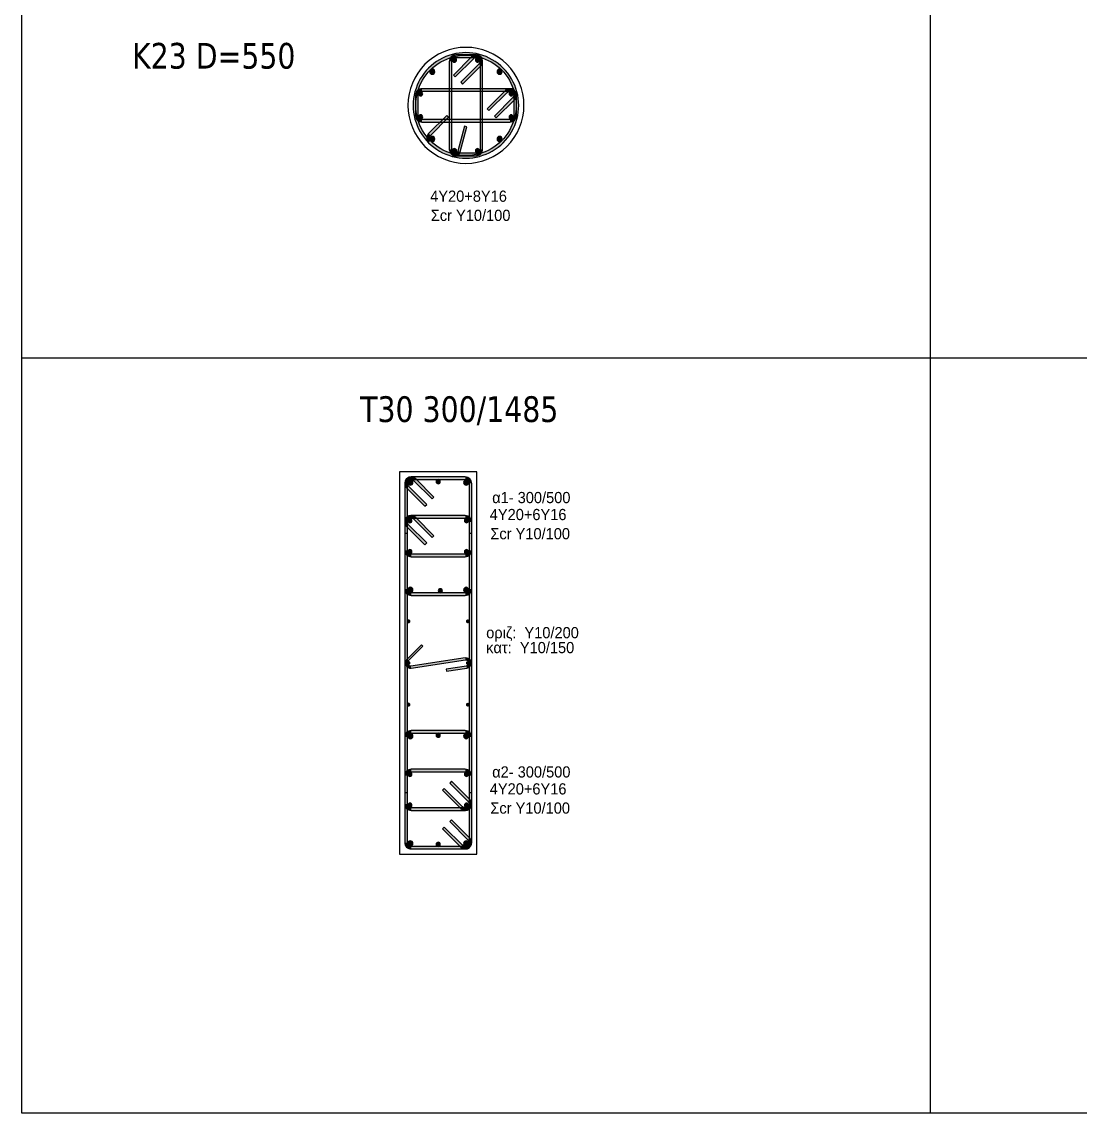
# Model space of a CAD drawing. Header units: millimetres. Extents: x -2171 to 1563, y -1758 to -1505.
# Drawn here: x 555.27 to 575.83, y -1630.29 to -1609.09 of the extents above; entities that cross this region are included whole.
import ezdxf

# ---------------------------------------------------------------- set-up
doc = ezdxf.new("R2010")
doc.units = ezdxf.units.MM
for name, color, linetype in [('-S_TEXT', 3, 'Continuous'), ('Col_Det', 7, 'Continuous'), ('Col_Det_Fill', 7, 'Continuous'), ('Geo_Col_Pro_1', 7, 'Continuous'), ('pinakaki', 153, 'Continuous')]:
    doc.layers.add(name, color=color, linetype=linetype)
doc.styles.add('S1Arl22_b_934_161', font='arial.ttf', dxfattribs={"width": 0.933629, "height": 0.002175})
doc.styles.get("Standard").update_dxf_attribs({"font": 'tahoma.ttf'})

msp = doc.modelspace()

# ---------------------------------------------------------------- hatches: boundary and pattern name
at = {"layer": 'Col_Det_Fill'}
for color, points in [(252, [(563.6453, -1609.7739), (563.6323, -1609.7256, 0.1316525), (563.1729, -1609.9909), (563.2082, -1610.0263, -0.1316525)]), (252, [(563.6988, -1609.7864), (563.6988, -1609.7364, 0.4142136), (563.5738, -1609.8614), (563.6238, -1609.8614, -0.4142136)]), (252, [(564.15, -1609.7739), (564.1629, -1609.7256, 0.1316525), (563.6323, -1609.7256), (563.6453, -1609.7739, -0.1316525)]), (56, [(563.7141, -1609.8366, 0.4142136), (563.6741, -1609.7966, 0.4142136), (563.6341, -1609.8366, 0.4142136), (563.6741, -1609.8766, 0.4142136)]), (252, [(564.0434, -1609.8084), (564.0081, -1609.773), (563.6545, -1610.1266), (563.6899, -1610.1619)]), (252, [(564.0964, -1609.7864), (564.0964, -1609.7364), (563.6988, -1609.7364), (563.6988, -1609.7864)]), (252, [(564.1714, -1609.8614), (564.2214, -1609.8614, 0.6681786), (564.0081, -1609.773), (564.0434, -1609.8084, -0.6681786)]), (56, [(564.1612, -1609.8366, 0.4142136), (564.1212, -1609.7966, 0.4142136), (564.0812, -1609.8366, 0.4142136), (564.1212, -1609.8766, 0.4142136)]), (252, [(564.1495, -1609.9144), (564.1848, -1609.9498, 0.6681786), (564.0964, -1609.7364), (564.0964, -1609.7864, -0.6681786)]), (252, [(564.5871, -1610.0263), (564.6224, -1609.9909, 0.1316525), (564.1629, -1609.7256), (564.15, -1609.7739, -0.1316525)]), (252, [(563.2082, -1610.0263), (563.1729, -1609.9909, 0.1316525), (562.9076, -1610.4504), (562.9559, -1610.4634, -0.1316525)]), (12, [(563.2936, -1610.0616, 0.4142136), (563.2436, -1610.0116, 0.4142136), (563.1936, -1610.0616, 0.4142136), (563.2436, -1610.1116, 0.4142136)]), (252, [(563.6238, -1609.8614), (563.5738, -1609.8614), (563.5738, -1611.57), (563.6238, -1611.57)]), (252, [(563.7959, -1610.268), (563.8313, -1610.3033), (564.1848, -1609.9498), (564.1495, -1609.9144)]), (252, [(564.1714, -1611.57), (564.2214, -1611.57), (564.2214, -1609.8614), (564.1714, -1609.8614)]), (12, [(564.6017, -1610.0616, 0.4142136), (564.5517, -1610.0116, 0.4142136), (564.5017, -1610.0616, 0.4142136), (564.5517, -1610.1116, 0.4142136)]), (252, [(564.8394, -1610.4634), (564.8877, -1610.4504, 0.1316525), (564.6224, -1609.9909), (564.5871, -1610.0263, -0.1316525)]), (252, [(562.9559, -1610.4634), (562.9076, -1610.4504, 0.1316525), (562.9076, -1610.981), (562.9559, -1610.9681, -0.1316525)]), (252, [(563.0433, -1610.4419), (563.0433, -1610.3919, 0.4142136), (562.9183, -1610.5169), (562.9683, -1610.5169, -0.4142136)]), (56, [(563.0586, -1610.4922, 0.4142136), (563.0186, -1610.4522, 0.4142136), (562.9786, -1610.4922, 0.4142136), (563.0186, -1610.5322, 0.4142136)]), (252, [(564.7519, -1610.4419), (564.7519, -1610.3919), (563.0433, -1610.3919), (563.0433, -1610.4419)]), (252, [(564.6989, -1610.4639), (564.6636, -1610.4285), (564.31, -1610.7821), (564.3454, -1610.8174)]), (252, [(564.8269, -1610.5169), (564.8769, -1610.5169, 0.6681786), (564.6636, -1610.4285), (564.6989, -1610.4639, -0.6681786)]), (56, [(564.8167, -1610.4922, 0.4142136), (564.7767, -1610.4522, 0.4142136), (564.7367, -1610.4922, 0.4142136), (564.7767, -1610.5322, 0.4142136)]), (252, [(564.805, -1610.5699), (564.8403, -1610.6053, 0.6681786), (564.7519, -1610.3919), (564.7519, -1610.4419, -0.6681786)]), (252, [(564.8394, -1610.9681), (564.8877, -1610.981, 0.1316525), (564.8877, -1610.4504), (564.8394, -1610.4634, -0.1316525)]), (252, [(562.9683, -1610.5169), (562.9183, -1610.5169), (562.9183, -1610.9145), (562.9683, -1610.9145)]), (252, [(564.4514, -1610.9235), (564.4868, -1610.9588), (564.8403, -1610.6053), (564.805, -1610.5699)]), (252, [(564.8269, -1610.9145), (564.8769, -1610.9145), (564.8769, -1610.5169), (564.8269, -1610.5169)]), (56, [(563.0586, -1610.9393, 0.4142136), (563.0186, -1610.8993, 0.4142136), (562.9786, -1610.9393, 0.4142136), (563.0186, -1610.9793, 0.4142136)]), (56, [(564.8167, -1610.9393, 0.4142136), (564.7767, -1610.8993, 0.4142136), (564.7367, -1610.9393, 0.4142136), (564.7767, -1610.9793, 0.4142136)]), (252, [(562.9559, -1610.9681), (562.9076, -1610.981, 0.1316525), (563.1729, -1611.4405), (563.2082, -1611.4051, -0.1316525)]), (252, [(562.9683, -1610.9145), (562.9183, -1610.9145, 0.4142136), (563.0433, -1611.0395), (563.0433, -1610.9895, -0.4142136)]), (252, [(563.0433, -1610.9895), (563.0433, -1611.0395), (564.7519, -1611.0395), (564.7519, -1610.9895)]), (252, [(563.5618, -1610.9455), (563.5264, -1610.9102), (563.1729, -1611.2637), (563.2082, -1611.2991)]), (252, [(564.5871, -1611.4051), (564.6224, -1611.4405, 0.1316525), (564.8877, -1610.981), (564.8394, -1610.9681, -0.1316525)]), (252, [(564.7519, -1610.9895), (564.7519, -1611.0395, 0.4142136), (564.8769, -1610.9145), (564.8269, -1610.9145, -0.4142136)]), (252, [(563.2082, -1611.2991), (563.1729, -1611.2637, 0.4142136), (563.1729, -1611.4405), (563.2082, -1611.4051, -0.4142136)]), (12, [(563.2936, -1611.3698, 0.4142136), (563.2436, -1611.3198, 0.4142136), (563.1936, -1611.3698, 0.4142136), (563.2436, -1611.4198, 0.4142136)]), (252, [(563.7371, -1611.6045), (563.7854, -1611.6174), (563.9148, -1611.1344), (563.8666, -1611.1215)]), (12, [(564.6017, -1611.3698, 0.4142136), (564.5517, -1611.3198, 0.4142136), (564.5017, -1611.3698, 0.4142136), (564.5517, -1611.4198, 0.4142136)]), (252, [(563.2082, -1611.4051), (563.1729, -1611.4405, 0.1316525), (563.6323, -1611.7058), (563.6453, -1611.6575, -0.1316525)]), (252, [(563.2082, -1611.4051), (563.1729, -1611.4405, 0.1316525), (563.6323, -1611.7058), (563.6453, -1611.6575, -0.1316525)]), (252, [(564.15, -1611.6575), (564.1629, -1611.7058, 0.1316525), (564.6224, -1611.4405), (564.5871, -1611.4051, -0.1316525)]), (252, [(563.6238, -1611.57), (563.5738, -1611.57, 0.4142136), (563.6988, -1611.695), (563.6988, -1611.645, -0.4142136)]), (252, [(563.6453, -1611.6575), (563.6323, -1611.7058, 0.4142136), (563.7854, -1611.6174), (563.7371, -1611.6045, -0.4142136)]), (252, [(563.6453, -1611.6575), (563.6323, -1611.7058, 0.1316525), (564.1629, -1611.7058), (564.15, -1611.6575, -0.1316525)]), (56, [(563.7141, -1611.5948, 0.4142136), (563.6741, -1611.5548, 0.4142136), (563.6341, -1611.5948, 0.4142136), (563.6741, -1611.6348, 0.4142136)]), (252, [(563.6988, -1611.645), (563.6988, -1611.695), (564.0964, -1611.695), (564.0964, -1611.645)]), (56, [(564.1612, -1611.5948, 0.4142136), (564.1212, -1611.5548, 0.4142136), (564.0812, -1611.5948, 0.4142136), (564.1212, -1611.6348, 0.4142136)]), (252, [(564.0964, -1611.645), (564.0964, -1611.695, 0.4142136), (564.2214, -1611.57), (564.1714, -1611.57, -0.4142136)]), (252, [(562.8871, -1618.0072), (562.9225, -1617.9719, 0.6681786), (562.7091, -1618.0603), (562.7591, -1618.0603, -0.6681786)]), (252, [(562.8341, -1617.9853), (562.8341, -1617.9353, 0.6681786), (562.7457, -1618.1487), (562.7811, -1618.1133, -0.6681786)]), (252, [(562.7591, -1618.0603), (562.7091, -1618.0603), (562.7091, -1620.1103), (562.7591, -1620.1103)]), (252, [(562.7811, -1618.1133), (562.7457, -1618.1487), (563.0993, -1618.5022), (563.1346, -1618.4669)]), (12, [(562.8164, -1617.9926, 0.4142136), (562.7664, -1618.0426, 0.4142136), (562.8164, -1618.0926, 0.4142136), (562.8664, -1618.0426, 0.4142136)]), (252, [(563.8841, -1617.9853), (563.8841, -1617.9353), (562.8341, -1617.9353), (562.8341, -1617.9853)]), (252, [(563.2407, -1618.3608), (563.2761, -1618.3254), (562.9225, -1617.9719), (562.8871, -1618.0072)]), (133, [(563.3591, -1617.9853, 0.4142136), (563.3191, -1618.0253, 0.4142136), (563.3591, -1618.0653, 0.4142136), (563.3991, -1618.0253, 0.4142136)]), (12, [(563.9018, -1617.9926, 0.4142136), (563.8518, -1618.0426, 0.4142136), (563.9018, -1618.0926, 0.4142136), (563.9518, -1618.0426, 0.4142136)]), (252, [(563.9591, -1618.0603), (564.0091, -1618.0603, 0.4142136), (563.8841, -1617.9353), (563.8841, -1617.9853, -0.4142136)]), (252, [(563.9591, -1620.1103), (564.0091, -1620.1103), (564.0091, -1618.0603), (563.9591, -1618.0603)]), (252, [(562.8871, -1618.7572), (562.9225, -1618.7219, 0.6681786), (562.7091, -1618.8103), (562.7591, -1618.8103, -0.6681786)]), (252, [(562.8341, -1618.7353), (562.8341, -1618.6853, 0.6681786), (562.7457, -1618.8987), (562.7811, -1618.8633, -0.6681786)]), (56, [(562.8094, -1618.7455, 0.4142136), (562.7694, -1618.7855, 0.4142136), (562.8094, -1618.8255, 0.4142136), (562.8494, -1618.7855, 0.4142136)]), (252, [(563.8841, -1618.7353), (563.8841, -1618.6853), (562.8341, -1618.6853), (562.8341, -1618.7353)]), (252, [(563.2407, -1619.1108), (563.2761, -1619.0754), (562.9225, -1618.7219), (562.8871, -1618.7572)]), (56, [(563.9089, -1618.7455, 0.4142136), (563.8689, -1618.7855, 0.4142136), (563.9089, -1618.8255, 0.4142136), (563.9489, -1618.7855, 0.4142136)]), (252, [(563.9591, -1618.8103), (564.0091, -1618.8103, 0.4142136), (563.8841, -1618.6853), (563.8841, -1618.7353, -0.4142136)]), (252, [(562.7591, -1618.8103), (562.7091, -1618.8103), (562.7091, -1619.3603), (562.7591, -1619.3603)]), (252, [(562.7811, -1618.8633), (562.7457, -1618.8987), (563.0993, -1619.2522), (563.1346, -1619.2169)]), (252, [(563.9591, -1619.3603), (564.0091, -1619.3603), (564.0091, -1618.8103), (563.9591, -1618.8103)]), (252, [(562.7591, -1619.0337), (562.7091, -1619.0337), (562.7091, -1624.0637), (562.7591, -1624.0637)]), (252, [(563.9591, -1624.0637), (564.0091, -1624.0637), (564.0091, -1619.0337), (563.9591, -1619.0337)]), (252, [(562.7591, -1619.3603), (562.7091, -1619.3603, 0.4142136), (562.8341, -1619.4853), (562.8341, -1619.4353, -0.4142136)]), (56, [(562.8094, -1619.345, 0.4142136), (562.7694, -1619.385, 0.4142136), (562.8094, -1619.425, 0.4142136), (562.8494, -1619.385, 0.4142136)]), (56, [(563.9089, -1619.345, 0.4142136), (563.8689, -1619.385, 0.4142136), (563.9089, -1619.425, 0.4142136), (563.9489, -1619.385, 0.4142136)]), (252, [(563.8841, -1619.4353), (563.8841, -1619.4853, 0.4142136), (564.0091, -1619.3603), (563.9591, -1619.3603, -0.4142136)]), (252, [(562.8341, -1619.4353), (562.8341, -1619.4853), (563.8841, -1619.4853), (563.8841, -1619.4353)]), (252, [(562.7591, -1620.1103), (562.7091, -1620.1103, 0.4142136), (562.8341, -1620.2353), (562.8341, -1620.1853, -0.4142136)]), (12, [(562.8164, -1620.0779, 0.4142136), (562.7664, -1620.1279, 0.4142136), (562.8164, -1620.1779, 0.4142136), (562.8664, -1620.1279, 0.4142136)]), (252, [(562.8341, -1620.1853), (562.8341, -1620.2353), (563.8841, -1620.2353), (563.8841, -1620.1853)]), (133, [(563.3993, -1620.1053, 0.4142136), (563.3593, -1620.1453, 0.4142136), (563.3993, -1620.1853, 0.4142136), (563.4393, -1620.1453, 0.4142136)]), (12, [(563.9018, -1620.0779, 0.4142136), (563.8518, -1620.1279, 0.4142136), (563.9018, -1620.1779, 0.4142136), (563.9518, -1620.1279, 0.4142136)]), (252, [(563.8841, -1620.1853), (563.8841, -1620.2353, 0.4142136), (564.0091, -1620.1103), (563.9591, -1620.1103, -0.4142136)]), (133, [(562.7841, -1620.7651, 0.4142136), (562.8091, -1620.7401, 0.4142136), (562.7841, -1620.7151, 0.4142136), (562.7591, -1620.7401, 0.4142136)]), (133, [(563.9341, -1620.7651, 0.4142136), (563.9591, -1620.7401, 0.4142136), (563.9341, -1620.7151, 0.4142136), (563.9091, -1620.7401, 0.4142136)]), (252, [(562.7484, -1621.478), (562.7767, -1621.5063), (563.0595, -1621.2234), (563.0312, -1621.1952)]), (252, [(562.8339, -1621.6476), (562.828, -1621.6081, -0.7233449), (562.7767, -1621.5063), (562.7484, -1621.478, 0.7233449)]), (252, [(563.8902, -1621.4894), (563.8843, -1621.4498), (562.828, -1621.6081), (562.8339, -1621.6476)]), (252, [(563.908, -1621.6081), (563.9139, -1621.6476, 1), (563.8843, -1621.4498), (563.8902, -1621.4894, -1)]), (133, [(562.7841, -1621.5737, 0.4142136), (562.8091, -1621.5487, 0.4142136), (562.7841, -1621.5237, 0.4142136), (562.7591, -1621.5487, 0.4142136)]), (252, [(563.5124, -1621.6673), (563.5183, -1621.7069), (563.9139, -1621.6476), (563.908, -1621.6081)]), (133, [(563.9341, -1621.5737, 0.4142136), (563.9591, -1621.5487, 0.4142136), (563.9341, -1621.5237, 0.4142136), (563.9091, -1621.5487, 0.4142136)]), (133, [(562.7841, -1622.3823, 0.4142136), (562.8091, -1622.3573, 0.4142136), (562.7841, -1622.3323, 0.4142136), (562.7591, -1622.3573, 0.4142136)]), (133, [(563.9341, -1622.3823, 0.4142136), (563.9591, -1622.3573, 0.4142136), (563.9341, -1622.3323, 0.4142136), (563.9091, -1622.3573, 0.4142136)]), (252, [(562.8341, -1622.9122), (562.8341, -1622.8622, 0.4142136), (562.7091, -1622.9872), (562.7591, -1622.9872, -0.4142136)]), (252, [(562.7591, -1622.9872), (562.7091, -1622.9872), (562.7091, -1625.0372), (562.7591, -1625.0372)]), (12, [(562.8164, -1623.0195, 0.4142136), (562.8664, -1622.9695, 0.4142136), (562.8164, -1622.9195, 0.4142136), (562.7664, -1622.9695, 0.4142136)]), (252, [(563.8841, -1622.9122), (563.8841, -1622.8622), (562.8341, -1622.8622), (562.8341, -1622.9122)]), (133, [(563.3591, -1622.9922, 0.4142136), (563.3991, -1622.9522, 0.4142136), (563.3591, -1622.9122, 0.4142136), (563.3191, -1622.9522, 0.4142136)]), (12, [(563.9018, -1623.0195, 0.4142136), (563.9518, -1622.9695, 0.4142136), (563.9018, -1622.9195, 0.4142136), (563.8518, -1622.9695, 0.4142136)]), (252, [(563.9591, -1622.9872), (564.0091, -1622.9872, 0.4142136), (563.8841, -1622.8622), (563.8841, -1622.9122, -0.4142136)]), (252, [(563.9591, -1625.0372), (564.0091, -1625.0372), (564.0091, -1622.9872), (563.9591, -1622.9872)]), (252, [(562.8341, -1623.6622), (562.8341, -1623.6122, 0.4142136), (562.7091, -1623.7372), (562.7591, -1623.7372, -0.4142136)]), (252, [(563.8841, -1623.6622), (563.8841, -1623.6122), (562.8341, -1623.6122), (562.8341, -1623.6622)]), (252, [(563.9591, -1623.7372), (564.0091, -1623.7372, 0.4142136), (563.8841, -1623.6122), (563.8841, -1623.6622, -0.4142136)]), (252, [(562.7591, -1623.7372), (562.7091, -1623.7372), (562.7091, -1624.2872), (562.7591, -1624.2872)]), (56, [(562.8094, -1623.7524, 0.4142136), (562.8494, -1623.7124, 0.4142136), (562.8094, -1623.6724, 0.4142136), (562.7694, -1623.7124, 0.4142136)]), (56, [(563.9089, -1623.7524, 0.4142136), (563.9489, -1623.7124, 0.4142136), (563.9089, -1623.6724, 0.4142136), (563.8689, -1623.7124, 0.4142136)]), (252, [(563.9591, -1624.2872), (564.0091, -1624.2872), (564.0091, -1623.7372), (563.9591, -1623.7372)]), (252, [(563.4775, -1623.9866), (563.4422, -1624.022), (563.7957, -1624.3756), (563.8311, -1624.3402)]), (252, [(563.9371, -1624.2341), (563.9725, -1624.1988), (563.6189, -1623.8452), (563.5836, -1623.8806)]), (252, [(563.8841, -1624.3622), (563.8841, -1624.4122, 0.6681786), (563.9725, -1624.1988), (563.9371, -1624.2341, -0.6681786)]), (252, [(562.7591, -1624.2872), (562.7091, -1624.2872, 0.4142136), (562.8341, -1624.4122), (562.8341, -1624.3622, -0.4142136)]), (56, [(562.8094, -1624.3519, 0.4142136), (562.8494, -1624.3119, 0.4142136), (562.8094, -1624.2719, 0.4142136), (562.7694, -1624.3119, 0.4142136)]), (252, [(562.8341, -1624.3622), (562.8341, -1624.4122), (563.8841, -1624.4122), (563.8841, -1624.3622)]), (252, [(563.8311, -1624.3402), (563.7957, -1624.3756, 0.6681786), (564.0091, -1624.2872), (563.9591, -1624.2872, -0.6681786)]), (56, [(563.9089, -1624.3519, 0.4142136), (563.9489, -1624.3119, 0.4142136), (563.9089, -1624.2719, 0.4142136), (563.8689, -1624.3119, 0.4142136)]), (252, [(563.9371, -1624.9841), (563.9725, -1624.9488), (563.6189, -1624.5952), (563.5836, -1624.6306)]), (252, [(563.4775, -1624.7366), (563.4422, -1624.772), (563.7957, -1625.1256), (563.8311, -1625.0902)]), (252, [(562.7591, -1625.0372), (562.7091, -1625.0372, 0.4142136), (562.8341, -1625.1622), (562.8341, -1625.1122, -0.4142136)]), (12, [(562.8164, -1625.1048, 0.4142136), (562.8664, -1625.0548, 0.4142136), (562.8164, -1625.0048, 0.4142136), (562.7664, -1625.0548, 0.4142136)]), (252, [(562.8341, -1625.1122), (562.8341, -1625.1622), (563.8841, -1625.1622), (563.8841, -1625.1122)]), (133, [(563.3591, -1625.1122, 0.4142136), (563.3991, -1625.0722, 0.4142136), (563.3591, -1625.0322, 0.4142136), (563.3191, -1625.0722, 0.4142136)]), (252, [(563.8311, -1625.0902), (563.7957, -1625.1256, 0.6681786), (564.0091, -1625.0372), (563.9591, -1625.0372, -0.6681786)]), (12, [(563.9018, -1625.1048, 0.4142136), (563.9518, -1625.0548, 0.4142136), (563.9018, -1625.0048, 0.4142136), (563.8518, -1625.0548, 0.4142136)]), (252, [(563.8841, -1625.1122), (563.8841, -1625.1622, 0.6681786), (563.9725, -1624.9488), (563.9371, -1624.9841, -0.6681786)])]:
    msp.add_hatch(color=color, dxfattribs=at).paths.add_polyline_path(points)

# ---------------------------------------------------------------- linework, layer by layer
at = {"layer": '-S_TEXT', "ltscale": 5}
msp.add_lwpolyline([(555.2686, -1590.2497), (613.4161, -1590.2497), (613.4161, -1630.2944), (555.2686, -1630.2944)], close=True, dxfattribs=at)
at = {"layer": 'Col_Det', "color": 7}
for points in [[(563.8976, -1609.5882, 0.4142136), (562.7701, -1610.7157, 0.4142136)], [(565.0251, -1610.7157, 0.4142136), (563.8976, -1609.5882, 0.4142136)], [(563.6323, -1609.7256, 0.1316525), (563.1729, -1609.9909)], [(563.2082, -1610.0263, -0.1316525), (563.6453, -1609.7739, -0.1316525)], [(563.6988, -1609.7364, 0.4142136), (563.5738, -1609.8614)], [(563.6238, -1609.8614, -0.4142136), (563.6988, -1609.7864, -0.4142136)], [(564.1629, -1609.7256, 0.1316525), (563.6323, -1609.7256)], [(563.6741, -1609.7966, 0.4142136), (563.6341, -1609.8366, 0.4142136)], [(563.6341, -1609.8366, 0.4142136), (563.6741, -1609.8766, 0.4142136)], [(563.6453, -1609.7739, -0.1316525), (564.15, -1609.7739, -0.1316525)], [(563.7141, -1609.8366, 0.4142136), (563.6741, -1609.7966, 0.4142136)], [(563.6741, -1609.8766, 0.4142136), (563.7141, -1609.8366, 0.4142136)], [(564.2214, -1609.8614, 0.6681786), (564.0081, -1609.773)], [(564.0434, -1609.8084, -0.6681786), (564.1714, -1609.8614, -0.6681786)], [(564.1212, -1609.7966, 0.4142136), (564.0812, -1609.8366, 0.4142136)], [(564.0812, -1609.8366, 0.4142136), (564.1212, -1609.8766, 0.4142136)], [(564.1848, -1609.9498, 0.6681786), (564.0964, -1609.7364)], [(564.0964, -1609.7864, -0.6681786), (564.1495, -1609.9144, -0.6681786)], [(564.1612, -1609.8366, 0.4142136), (564.1212, -1609.7966, 0.4142136)], [(564.1212, -1609.8766, 0.4142136), (564.1612, -1609.8366, 0.4142136)], [(564.15, -1609.7739, -0.1316525), (564.5871, -1610.0263, -0.1316525)], [(564.6224, -1609.9909, 0.1316525), (564.1629, -1609.7256)], [(563.1729, -1609.9909, 0.1316525), (562.9076, -1610.4504)], [(562.9559, -1610.4634, -0.1316525), (563.2082, -1610.0263, -0.1316525)], [(563.2436, -1610.0116, 0.4142136), (563.1936, -1610.0616, 0.4142136)], [(563.2936, -1610.0616, 0.4142136), (563.2436, -1610.0116, 0.4142136)], [(564.5517, -1610.0116, 0.4142136), (564.5017, -1610.0616, 0.4142136)], [(564.6017, -1610.0616, 0.4142136), (564.5517, -1610.0116, 0.4142136)], [(564.5871, -1610.0263, -0.1316525), (564.8394, -1610.4634, -0.1316525)], [(564.8877, -1610.4504, 0.1316525), (564.6224, -1609.9909)], [(563.1936, -1610.0616, 0.4142136), (563.2436, -1610.1116, 0.4142136)], [(563.2436, -1610.1116, 0.4142136), (563.2936, -1610.0616, 0.4142136)], [(564.5017, -1610.0616, 0.4142136), (564.5517, -1610.1116, 0.4142136)], [(564.5517, -1610.1116, 0.4142136), (564.6017, -1610.0616, 0.4142136)], [(562.9076, -1610.4504, 0.1316525), (562.9076, -1610.981)], [(563.0433, -1610.3919, 0.4142136), (562.9183, -1610.5169)], [(562.9559, -1610.9681, -0.1316525), (562.9559, -1610.4634, -0.1316525)], [(562.9683, -1610.5169, -0.4142136), (563.0433, -1610.4419, -0.4142136)], [(563.0186, -1610.4522, 0.4142136), (562.9786, -1610.4922, 0.4142136)], [(563.0586, -1610.4922, 0.4142136), (563.0186, -1610.4522, 0.4142136)], [(564.8769, -1610.5169, 0.6681786), (564.6636, -1610.4285)], [(564.6989, -1610.4639, -0.6681786), (564.8269, -1610.5169, -0.6681786)], [(564.7767, -1610.4522, 0.4142136), (564.7367, -1610.4922, 0.4142136)], [(564.8403, -1610.6053, 0.6681786), (564.7519, -1610.3919)], [(564.7519, -1610.4419, -0.6681786), (564.805, -1610.5699, -0.6681786)], [(564.8167, -1610.4922, 0.4142136), (564.7767, -1610.4522, 0.4142136)], [(564.8394, -1610.4634, -0.1316525), (564.8394, -1610.9681, -0.1316525)], [(564.8877, -1610.981, 0.1316525), (564.8877, -1610.4504)], [(562.9786, -1610.4922, 0.4142136), (563.0186, -1610.5322, 0.4142136)], [(563.0186, -1610.5322, 0.4142136), (563.0586, -1610.4922, 0.4142136)], [(564.7367, -1610.4922, 0.4142136), (564.7767, -1610.5322, 0.4142136)], [(564.7767, -1610.5322, 0.4142136), (564.8167, -1610.4922, 0.4142136)], [(562.7701, -1610.7157, 0.4142136), (563.8976, -1611.8432, 0.4142136)], [(563.0186, -1610.8993, 0.4142136), (562.9786, -1610.9393, 0.4142136)], [(563.0586, -1610.9393, 0.4142136), (563.0186, -1610.8993, 0.4142136)], [(563.8976, -1611.8432, 0.4142136), (565.0251, -1610.7157, 0.4142136)], [(564.7767, -1610.8993, 0.4142136), (564.7367, -1610.9393, 0.4142136)], [(564.8167, -1610.9393, 0.4142136), (564.7767, -1610.8993, 0.4142136)], [(562.9076, -1610.981, 0.1316525), (563.1729, -1611.4405)], [(562.9183, -1610.9145, 0.4142136), (563.0433, -1611.0395)], [(563.2082, -1611.4051, -0.1316525), (562.9559, -1610.9681, -0.1316525)], [(563.0433, -1610.9895, -0.4142136), (562.9683, -1610.9145, -0.4142136)], [(562.9786, -1610.9393, 0.4142136), (563.0186, -1610.9793, 0.4142136)], [(563.0186, -1610.9793, 0.4142136), (563.0586, -1610.9393, 0.4142136)], [(564.8394, -1610.9681, -0.1316525), (564.5871, -1611.4051, -0.1316525)], [(564.6224, -1611.4405, 0.1316525), (564.8877, -1610.981)], [(564.7367, -1610.9393, 0.4142136), (564.7767, -1610.9793, 0.4142136)], [(564.7519, -1611.0395, 0.4142136), (564.8769, -1610.9145)], [(564.8269, -1610.9145, -0.4142136), (564.7519, -1610.9895, -0.4142136)], [(564.7767, -1610.9793, 0.4142136), (564.8167, -1610.9393, 0.4142136)], [(563.1729, -1611.2637, 0.4142136), (563.1729, -1611.4405)], [(563.2082, -1611.4051, -0.4142136), (563.2082, -1611.2991, -0.4142136)], [(563.2436, -1611.3198, 0.4142136), (563.1936, -1611.3698, 0.4142136)], [(563.2936, -1611.3698, 0.4142136), (563.2436, -1611.3198, 0.4142136)], [(564.5517, -1611.3198, 0.4142136), (564.5017, -1611.3698, 0.4142136)], [(564.6017, -1611.3698, 0.4142136), (564.5517, -1611.3198, 0.4142136)], [(563.1729, -1611.4405, 0.1316525), (563.6323, -1611.7058)], [(563.1729, -1611.4405, 0.1316525), (563.6323, -1611.7058)], [(563.1936, -1611.3698, 0.4142136), (563.2436, -1611.4198, 0.4142136)], [(563.6453, -1611.6575, -0.1316525), (563.2082, -1611.4051, -0.1316525)], [(563.6453, -1611.6575, -0.1316525), (563.2082, -1611.4051, -0.1316525)], [(563.2436, -1611.4198, 0.4142136), (563.2936, -1611.3698, 0.4142136)], [(564.5871, -1611.4051, -0.1316525), (564.15, -1611.6575, -0.1316525)], [(564.1629, -1611.7058, 0.1316525), (564.6224, -1611.4405)], [(564.5017, -1611.3698, 0.4142136), (564.5517, -1611.4198, 0.4142136)], [(564.5517, -1611.4198, 0.4142136), (564.6017, -1611.3698, 0.4142136)], [(563.5738, -1611.57, 0.4142136), (563.6988, -1611.695)], [(563.6988, -1611.645, -0.4142136), (563.6238, -1611.57, -0.4142136)], [(563.6323, -1611.7058, 0.4142136), (563.7854, -1611.6174)], [(563.6323, -1611.7058, 0.1316525), (564.1629, -1611.7058)], [(563.6741, -1611.5548, 0.4142136), (563.6341, -1611.5948, 0.4142136)], [(563.6341, -1611.5948, 0.4142136), (563.6741, -1611.6348, 0.4142136)], [(563.7371, -1611.6045, -0.4142136), (563.6453, -1611.6575, -0.4142136)], [(564.15, -1611.6575, -0.1316525), (563.6453, -1611.6575, -0.1316525)], [(563.7141, -1611.5948, 0.4142136), (563.6741, -1611.5548, 0.4142136)], [(563.6741, -1611.6348, 0.4142136), (563.7141, -1611.5948, 0.4142136)], [(564.1212, -1611.5548, 0.4142136), (564.0812, -1611.5948, 0.4142136)], [(564.0812, -1611.5948, 0.4142136), (564.1212, -1611.6348, 0.4142136)], [(564.0964, -1611.695, 0.4142136), (564.2214, -1611.57)], [(564.1714, -1611.57, -0.4142136), (564.0964, -1611.645, -0.4142136)], [(564.1612, -1611.5948, 0.4142136), (564.1212, -1611.5548, 0.4142136)], [(564.1212, -1611.6348, 0.4142136), (564.1612, -1611.5948, 0.4142136)], [(562.9225, -1617.9719, 0.6681786), (562.7091, -1618.0603)], [(562.8341, -1617.9353, 0.6681786), (562.7457, -1618.1487)], [(562.7591, -1618.0603, -0.6681786), (562.8871, -1618.0072, -0.6681786)], [(562.7811, -1618.1133, -0.6681786), (562.8341, -1617.9853, -0.6681786)], [(562.8164, -1617.9926, 0.4142136), (562.7664, -1618.0426, 0.4142136)], [(562.7664, -1618.0426, 0.4142136), (562.8164, -1618.0926, 0.4142136)], [(562.8664, -1618.0426, 0.4142136), (562.8164, -1617.9926, 0.4142136)], [(562.8164, -1618.0926, 0.4142136), (562.8664, -1618.0426, 0.4142136)], [(563.3591, -1617.9853, 0.4142136), (563.3191, -1618.0253, 0.4142136)], [(563.3191, -1618.0253, 0.4142136), (563.3591, -1618.0653, 0.4142136)], [(563.3991, -1618.0253, 0.4142136), (563.3591, -1617.9853, 0.4142136)], [(563.3591, -1618.0653, 0.4142136), (563.3991, -1618.0253, 0.4142136)], [(563.9018, -1617.9926, 0.4142136), (563.8518, -1618.0426, 0.4142136)], [(563.8518, -1618.0426, 0.4142136), (563.9018, -1618.0926, 0.4142136)], [(564.0091, -1618.0603, 0.4142136), (563.8841, -1617.9353)], [(563.8841, -1617.9853, -0.4142136), (563.9591, -1618.0603, -0.4142136)], [(563.9518, -1618.0426, 0.4142136), (563.9018, -1617.9926, 0.4142136)], [(563.9018, -1618.0926, 0.4142136), (563.9518, -1618.0426, 0.4142136)], [(562.9225, -1618.7219, 0.6681786), (562.7091, -1618.8103)], [(562.8341, -1618.6853, 0.6681786), (562.7457, -1618.8987)], [(562.7591, -1618.8103, -0.6681786), (562.8871, -1618.7572, -0.6681786)], [(562.7811, -1618.8633, -0.6681786), (562.8341, -1618.7353, -0.6681786)], [(562.8094, -1618.7455, 0.4142136), (562.7694, -1618.7855, 0.4142136)], [(562.8494, -1618.7855, 0.4142136), (562.8094, -1618.7455, 0.4142136)], [(563.9089, -1618.7455, 0.4142136), (563.8689, -1618.7855, 0.4142136)], [(564.0091, -1618.8103, 0.4142136), (563.8841, -1618.6853)], [(563.8841, -1618.7353, -0.4142136), (563.9591, -1618.8103, -0.4142136)], [(563.9489, -1618.7855, 0.4142136), (563.9089, -1618.7455, 0.4142136)], [(562.7694, -1618.7855, 0.4142136), (562.8094, -1618.8255, 0.4142136)], [(562.8094, -1618.8255, 0.4142136), (562.8494, -1618.7855, 0.4142136)], [(563.8689, -1618.7855, 0.4142136), (563.9089, -1618.8255, 0.4142136)], [(563.9089, -1618.8255, 0.4142136), (563.9489, -1618.7855, 0.4142136)], [(562.7091, -1619.3603, 0.4142136), (562.8341, -1619.4853)], [(562.8341, -1619.4353, -0.4142136), (562.7591, -1619.3603, -0.4142136)], [(562.8094, -1619.345, 0.4142136), (562.7694, -1619.385, 0.4142136)], [(562.7694, -1619.385, 0.4142136), (562.8094, -1619.425, 0.4142136)], [(562.8494, -1619.385, 0.4142136), (562.8094, -1619.345, 0.4142136)], [(562.8094, -1619.425, 0.4142136), (562.8494, -1619.385, 0.4142136)], [(563.9089, -1619.345, 0.4142136), (563.8689, -1619.385, 0.4142136)], [(563.8689, -1619.385, 0.4142136), (563.9089, -1619.425, 0.4142136)], [(563.8841, -1619.4853, 0.4142136), (564.0091, -1619.3603)], [(563.9591, -1619.3603, -0.4142136), (563.8841, -1619.4353, -0.4142136)], [(563.9489, -1619.385, 0.4142136), (563.9089, -1619.345, 0.4142136)], [(563.9089, -1619.425, 0.4142136), (563.9489, -1619.385, 0.4142136)], [(562.7091, -1620.1103, 0.4142136), (562.8341, -1620.2353)], [(562.8341, -1620.1853, -0.4142136), (562.7591, -1620.1103, -0.4142136)], [(562.8164, -1620.0779, 0.4142136), (562.7664, -1620.1279, 0.4142136)], [(562.7664, -1620.1279, 0.4142136), (562.8164, -1620.1779, 0.4142136)], [(562.8664, -1620.1279, 0.4142136), (562.8164, -1620.0779, 0.4142136)], [(562.8164, -1620.1779, 0.4142136), (562.8664, -1620.1279, 0.4142136)], [(563.3993, -1620.1053, 0.4142136), (563.3593, -1620.1453, 0.4142136)], [(563.3593, -1620.1453, 0.4142136), (563.3993, -1620.1853, 0.4142136)], [(563.4393, -1620.1453, 0.4142136), (563.3993, -1620.1053, 0.4142136)], [(563.3993, -1620.1853, 0.4142136), (563.4393, -1620.1453, 0.4142136)], [(563.9018, -1620.0779, 0.4142136), (563.8518, -1620.1279, 0.4142136)], [(563.8518, -1620.1279, 0.4142136), (563.9018, -1620.1779, 0.4142136)], [(563.8841, -1620.2353, 0.4142136), (564.0091, -1620.1103)], [(563.9591, -1620.1103, -0.4142136), (563.8841, -1620.1853, -0.4142136)], [(563.9518, -1620.1279, 0.4142136), (563.9018, -1620.0779, 0.4142136)], [(563.9018, -1620.1779, 0.4142136), (563.9518, -1620.1279, 0.4142136)], [(562.7841, -1620.7151, 0.4142136), (562.7591, -1620.7401, 0.4142136)], [(562.7591, -1620.7401, 0.4142136), (562.7841, -1620.7651, 0.4142136)], [(562.8091, -1620.7401, 0.4142136), (562.7841, -1620.7151, 0.4142136)], [(562.7841, -1620.7651, 0.4142136), (562.8091, -1620.7401, 0.4142136)], [(563.9341, -1620.7151, 0.4142136), (563.9091, -1620.7401, 0.4142136)], [(563.9091, -1620.7401, 0.4142136), (563.9341, -1620.7651, 0.4142136)], [(563.9591, -1620.7401, 0.4142136), (563.9341, -1620.7151, 0.4142136)], [(563.9341, -1620.7651, 0.4142136), (563.9591, -1620.7401, 0.4142136)], [(562.7484, -1621.478, 0.7233449), (562.8339, -1621.6476, 0.7233449)], [(562.828, -1621.6081, -0.7233449), (562.7767, -1621.5063)], [(563.9139, -1621.6476, 1), (563.8843, -1621.4498)], [(563.8902, -1621.4894, -1), (563.908, -1621.6081, -1)], [(562.7841, -1621.5237, 0.4142136), (562.7591, -1621.5487, 0.4142136)], [(562.7591, -1621.5487, 0.4142136), (562.7841, -1621.5737, 0.4142136)], [(562.8091, -1621.5487, 0.4142136), (562.7841, -1621.5237, 0.4142136)], [(562.7841, -1621.5737, 0.4142136), (562.8091, -1621.5487, 0.4142136)], [(563.9341, -1621.5237, 0.4142136), (563.9091, -1621.5487, 0.4142136)], [(563.9091, -1621.5487, 0.4142136), (563.9341, -1621.5737, 0.4142136)], [(563.9591, -1621.5487, 0.4142136), (563.9341, -1621.5237, 0.4142136)], [(563.9341, -1621.5737, 0.4142136), (563.9591, -1621.5487, 0.4142136)], [(562.7841, -1622.3323, 0.4142136), (562.7591, -1622.3573, 0.4142136)], [(562.7591, -1622.3573, 0.4142136), (562.7841, -1622.3823, 0.4142136)], [(562.8091, -1622.3573, 0.4142136), (562.7841, -1622.3323, 0.4142136)], [(562.7841, -1622.3823, 0.4142136), (562.8091, -1622.3573, 0.4142136)], [(563.9341, -1622.3323, 0.4142136), (563.9091, -1622.3573, 0.4142136)], [(563.9091, -1622.3573, 0.4142136), (563.9341, -1622.3823, 0.4142136)], [(563.9591, -1622.3573, 0.4142136), (563.9341, -1622.3323, 0.4142136)], [(563.9341, -1622.3823, 0.4142136), (563.9591, -1622.3573, 0.4142136)], [(562.8341, -1622.8622, 0.4142136), (562.7091, -1622.9872)], [(562.7591, -1622.9872, -0.4142136), (562.8341, -1622.9122, -0.4142136)], [(562.8164, -1622.9195, 0.4142136), (562.7664, -1622.9695, 0.4142136)], [(562.7664, -1622.9695, 0.4142136), (562.8164, -1623.0195, 0.4142136)], [(562.8664, -1622.9695, 0.4142136), (562.8164, -1622.9195, 0.4142136)], [(562.8164, -1623.0195, 0.4142136), (562.8664, -1622.9695, 0.4142136)], [(563.3591, -1622.9122, 0.4142136), (563.3191, -1622.9522, 0.4142136)], [(563.3191, -1622.9522, 0.4142136), (563.3591, -1622.9922, 0.4142136)], [(563.3991, -1622.9522, 0.4142136), (563.3591, -1622.9122, 0.4142136)], [(563.3591, -1622.9922, 0.4142136), (563.3991, -1622.9522, 0.4142136)], [(563.9018, -1622.9195, 0.4142136), (563.8518, -1622.9695, 0.4142136)], [(563.8518, -1622.9695, 0.4142136), (563.9018, -1623.0195, 0.4142136)], [(564.0091, -1622.9872, 0.4142136), (563.8841, -1622.8622)], [(563.8841, -1622.9122, -0.4142136), (563.9591, -1622.9872, -0.4142136)], [(563.9518, -1622.9695, 0.4142136), (563.9018, -1622.9195, 0.4142136)], [(563.9018, -1623.0195, 0.4142136), (563.9518, -1622.9695, 0.4142136)], [(562.8341, -1623.6122, 0.4142136), (562.7091, -1623.7372)], [(564.0091, -1623.7372, 0.4142136), (563.8841, -1623.6122)], [(562.7591, -1623.7372, -0.4142136), (562.8341, -1623.6622, -0.4142136)], [(562.8094, -1623.6724, 0.4142136), (562.7694, -1623.7124, 0.4142136)], [(562.7694, -1623.7124, 0.4142136), (562.8094, -1623.7524, 0.4142136)], [(562.8494, -1623.7124, 0.4142136), (562.8094, -1623.6724, 0.4142136)], [(562.8094, -1623.7524, 0.4142136), (562.8494, -1623.7124, 0.4142136)], [(563.9089, -1623.6724, 0.4142136), (563.8689, -1623.7124, 0.4142136)], [(563.8689, -1623.7124, 0.4142136), (563.9089, -1623.7524, 0.4142136)], [(563.8841, -1623.6622, -0.4142136), (563.9591, -1623.7372, -0.4142136)], [(563.9489, -1623.7124, 0.4142136), (563.9089, -1623.6724, 0.4142136)], [(563.9089, -1623.7524, 0.4142136), (563.9489, -1623.7124, 0.4142136)], [(563.8841, -1624.4122, 0.6681786), (563.9725, -1624.1988)], [(563.9371, -1624.2341, -0.6681786), (563.8841, -1624.3622, -0.6681786)], [(562.7091, -1624.2872, 0.4142136), (562.8341, -1624.4122)], [(562.8341, -1624.3622, -0.4142136), (562.7591, -1624.2872, -0.4142136)], [(562.8094, -1624.2719, 0.4142136), (562.7694, -1624.3119, 0.4142136)], [(562.7694, -1624.3119, 0.4142136), (562.8094, -1624.3519, 0.4142136)], [(562.8494, -1624.3119, 0.4142136), (562.8094, -1624.2719, 0.4142136)], [(562.8094, -1624.3519, 0.4142136), (562.8494, -1624.3119, 0.4142136)], [(563.7957, -1624.3756, 0.6681786), (564.0091, -1624.2872)], [(563.9591, -1624.2872, -0.6681786), (563.8311, -1624.3402, -0.6681786)], [(563.9089, -1624.2719, 0.4142136), (563.8689, -1624.3119, 0.4142136)], [(563.8689, -1624.3119, 0.4142136), (563.9089, -1624.3519, 0.4142136)], [(563.9489, -1624.3119, 0.4142136), (563.9089, -1624.2719, 0.4142136)], [(563.9089, -1624.3519, 0.4142136), (563.9489, -1624.3119, 0.4142136)], [(562.7091, -1625.0372, 0.4142136), (562.8341, -1625.1622)], [(562.8341, -1625.1122, -0.4142136), (562.7591, -1625.0372, -0.4142136)], [(562.8164, -1625.0048, 0.4142136), (562.7664, -1625.0548, 0.4142136)], [(562.7664, -1625.0548, 0.4142136), (562.8164, -1625.1048, 0.4142136)], [(562.8664, -1625.0548, 0.4142136), (562.8164, -1625.0048, 0.4142136)], [(562.8164, -1625.1048, 0.4142136), (562.8664, -1625.0548, 0.4142136)], [(563.3591, -1625.0322, 0.4142136), (563.3191, -1625.0722, 0.4142136)], [(563.3191, -1625.0722, 0.4142136), (563.3591, -1625.1122, 0.4142136)], [(563.3991, -1625.0722, 0.4142136), (563.3591, -1625.0322, 0.4142136)], [(563.3591, -1625.1122, 0.4142136), (563.3991, -1625.0722, 0.4142136)], [(563.7957, -1625.1256, 0.6681786), (564.0091, -1625.0372)], [(563.9591, -1625.0372, -0.6681786), (563.8311, -1625.0902, -0.6681786)], [(563.9018, -1625.0048, 0.4142136), (563.8518, -1625.0548, 0.4142136)], [(563.8518, -1625.0548, 0.4142136), (563.9018, -1625.1048, 0.4142136)], [(563.8841, -1625.1622, 0.6681786), (563.9725, -1624.9488)], [(563.9371, -1624.9841, -0.6681786), (563.8841, -1625.1122, -0.6681786)], [(563.9518, -1625.0548, 0.4142136), (563.9018, -1625.0048, 0.4142136)], [(563.9018, -1625.1048, 0.4142136), (563.9518, -1625.0548, 0.4142136)]]:
    msp.add_lwpolyline(points, format="xyb", dxfattribs=at)
for points in [[(564.0081, -1609.773), (563.6545, -1610.1266)], [(563.6899, -1610.1619), (564.0434, -1609.8084)], [(564.0964, -1609.7364), (563.6988, -1609.7364)], [(563.6988, -1609.7864), (564.0964, -1609.7864)], [(563.5738, -1609.8614), (563.5738, -1611.57)], [(563.6238, -1611.57), (563.6238, -1609.8614)], [(564.1495, -1609.9144), (563.7959, -1610.268)], [(563.8313, -1610.3033), (564.1848, -1609.9498)], [(564.1714, -1609.8614), (564.1714, -1611.57)], [(564.2214, -1611.57), (564.2214, -1609.8614)], [(563.6545, -1610.1266), (563.6899, -1610.1619)], [(563.7959, -1610.268), (563.8313, -1610.3033)], [(564.7519, -1610.3919), (563.0433, -1610.3919)], [(563.0433, -1610.4419), (564.7519, -1610.4419)], [(564.6636, -1610.4285), (564.31, -1610.7821)], [(564.3454, -1610.8174), (564.6989, -1610.4639)], [(562.9183, -1610.5169), (562.9183, -1610.9145)], [(562.9683, -1610.9145), (562.9683, -1610.5169)], [(564.805, -1610.5699), (564.4514, -1610.9235)], [(564.4868, -1610.9588), (564.8403, -1610.6053)], [(564.8269, -1610.5169), (564.8269, -1610.9145)], [(564.8769, -1610.9145), (564.8769, -1610.5169)], [(564.31, -1610.7821), (564.3454, -1610.8174)], [(564.7519, -1610.9895), (563.0433, -1610.9895)], [(563.0433, -1611.0395), (564.7519, -1611.0395)], [(563.5264, -1610.9102), (563.1729, -1611.2637)], [(563.2082, -1611.2991), (563.5618, -1610.9455)], [(563.5618, -1610.9455), (563.5264, -1610.9102)], [(564.4514, -1610.9235), (564.4868, -1610.9588)], [(563.8666, -1611.1215), (563.7371, -1611.6045)], [(563.7854, -1611.6174), (563.9148, -1611.1344)], [(563.9148, -1611.1344), (563.8666, -1611.1215)], [(564.0964, -1611.645), (563.6988, -1611.645)], [(563.6988, -1611.695), (564.0964, -1611.695)], [(564.1091, -1617.8353), (562.6091, -1617.8353)], [(562.6091, -1617.8353), (562.6091, -1625.2622)], [(564.1091, -1625.2622), (564.1091, -1617.8353)], [(562.7091, -1618.0603), (562.7091, -1620.1103)], [(562.7591, -1620.1103), (562.7591, -1618.0603)], [(563.1346, -1618.4669), (562.7811, -1618.1133)], [(563.8841, -1617.9353), (562.8341, -1617.9353)], [(562.8341, -1617.9853), (563.8841, -1617.9853)], [(562.8871, -1618.0072), (563.2407, -1618.3608)], [(563.2761, -1618.3254), (562.9225, -1617.9719)], [(563.9591, -1618.0603), (563.9591, -1620.1103)], [(564.0091, -1620.1103), (564.0091, -1618.0603)], [(562.7457, -1618.1487), (563.0993, -1618.5022)], [(563.2407, -1618.3608), (563.2761, -1618.3254)], [(563.0993, -1618.5022), (563.1346, -1618.4669)], [(563.8841, -1618.6853), (562.8341, -1618.6853)], [(562.8341, -1618.7353), (563.8841, -1618.7353)], [(563.2761, -1619.0754), (562.9225, -1618.7219)], [(562.7091, -1618.8103), (562.7091, -1619.3603)], [(562.7457, -1618.8987), (563.0993, -1619.2522)], [(562.7591, -1619.3603), (562.7591, -1618.8103)], [(563.1346, -1619.2169), (562.7811, -1618.8633)], [(562.8871, -1618.7572), (563.2407, -1619.1108)], [(563.9591, -1618.8103), (563.9591, -1619.3603)], [(564.0091, -1619.3603), (564.0091, -1618.8103)], [(562.7591, -1619.0337), (562.7091, -1619.0337)], [(562.7091, -1619.0337), (562.7091, -1624.0637)], [(562.7591, -1624.0637), (562.7591, -1619.0337)], [(563.2407, -1619.1108), (563.2761, -1619.0754)], [(564.0091, -1619.0337), (563.9591, -1619.0337)], [(563.9591, -1619.0337), (563.9591, -1624.0637)], [(564.0091, -1624.0637), (564.0091, -1619.0337)], [(563.0993, -1619.2522), (563.1346, -1619.2169)], [(563.8841, -1619.4353), (562.8341, -1619.4353)], [(562.8341, -1619.4853), (563.8841, -1619.4853)], [(563.8841, -1620.1853), (562.8341, -1620.1853)], [(562.8341, -1620.2353), (563.8841, -1620.2353)], [(563.0312, -1621.1952), (562.7484, -1621.478)], [(562.7767, -1621.5063), (563.0595, -1621.2234)], [(563.0595, -1621.2234), (563.0312, -1621.1952)], [(563.8843, -1621.4498), (562.828, -1621.6081)], [(562.8339, -1621.6476), (563.8902, -1621.4894)], [(563.908, -1621.6081), (563.5124, -1621.6673)], [(563.5124, -1621.6673), (563.5183, -1621.7069)], [(563.5183, -1621.7069), (563.9139, -1621.6476)], [(562.7091, -1622.9872), (562.7091, -1625.0372)], [(562.7591, -1625.0372), (562.7591, -1622.9872)], [(563.8841, -1622.8622), (562.8341, -1622.8622)], [(562.8341, -1622.9122), (563.8841, -1622.9122)], [(563.9591, -1622.9872), (563.9591, -1625.0372)], [(564.0091, -1625.0372), (564.0091, -1622.9872)], [(563.8841, -1623.6122), (562.8341, -1623.6122)], [(562.7091, -1623.7372), (562.7091, -1624.2872)], [(562.7591, -1624.2872), (562.7591, -1623.7372)], [(562.8341, -1623.6622), (563.8841, -1623.6622)], [(563.9591, -1623.7372), (563.9591, -1624.2872)], [(564.0091, -1624.2872), (564.0091, -1623.7372)], [(563.4775, -1623.9866), (563.4422, -1624.022)], [(563.4422, -1624.022), (563.7957, -1624.3756)], [(563.8311, -1624.3402), (563.4775, -1623.9866)], [(563.6189, -1623.8452), (563.5836, -1623.8806)], [(563.5836, -1623.8806), (563.9371, -1624.2341)], [(563.9725, -1624.1988), (563.6189, -1623.8452)], [(562.7091, -1624.0637), (562.7591, -1624.0637)], [(563.9591, -1624.0637), (564.0091, -1624.0637)], [(563.8841, -1624.3622), (562.8341, -1624.3622)], [(562.8341, -1624.4122), (563.8841, -1624.4122)], [(563.6189, -1624.5952), (563.5836, -1624.6306)], [(563.5836, -1624.6306), (563.9371, -1624.9841)], [(563.9725, -1624.9488), (563.6189, -1624.5952)], [(563.4775, -1624.7366), (563.4422, -1624.772)], [(563.4422, -1624.772), (563.7957, -1625.1256)], [(563.8311, -1625.0902), (563.4775, -1624.7366)], [(563.8841, -1625.1122), (562.8341, -1625.1122)], [(562.6091, -1625.2622), (564.1091, -1625.2622)], [(562.8341, -1625.1622), (563.8841, -1625.1622)]]:
    msp.add_lwpolyline(points, dxfattribs=at)
at = {"layer": 'Geo_Col_Pro_1', "color": 4, "linetype": 'Continuous', "ltscale": 0.5}
for p, q in [((572.9173, -1590.2497), (572.9173, -1630.2944)), ((555.2686, -1615.6192), (606.3963, -1615.6192))]:
    msp.add_line(p, q, dxfattribs=at)

# ---------------------------------------------------------------- texts
at = {"layer": 'Col_Det', "color": 7, "style": 'S1Arl22_b_934_161', "width": 0.933629}
for s, p in [('4Y20+8Y16', (563.2029, -1612.5885)), ('Σcr Y10/100', (563.2148, -1612.961)), (' α1- 300/500', (564.3288, -1618.4435)), ('4Y20+6Y16', (564.3603, -1618.7731)), ('Σcr Y10/100', (564.3721, -1619.1456)), ('οριζ:  Y10/200', (564.2907, -1621.068)), ('κατ:  Y10/150', (564.2907, -1621.358)), (' α2- 300/500', (564.3288, -1623.7737)), ('4Y20+6Y16', (564.3603, -1624.1033)), ('Σcr Y10/100', (564.3721, -1624.4758))]:
    msp.add_text(s, height=0.2175, dxfattribs=at).set_placement(p)
at = {"layer": 'pinakaki', "color": 1, "width": 0.933629}
for s, p in [('Κ23 D=550', (557.4108, -1610.0022)), ('Τ30 300/1485 ', (561.8425, -1616.8671))]:
    msp.add_text(s, height=0.5, dxfattribs=at).set_placement(p)

doc.saveas('drawing.dxf')
